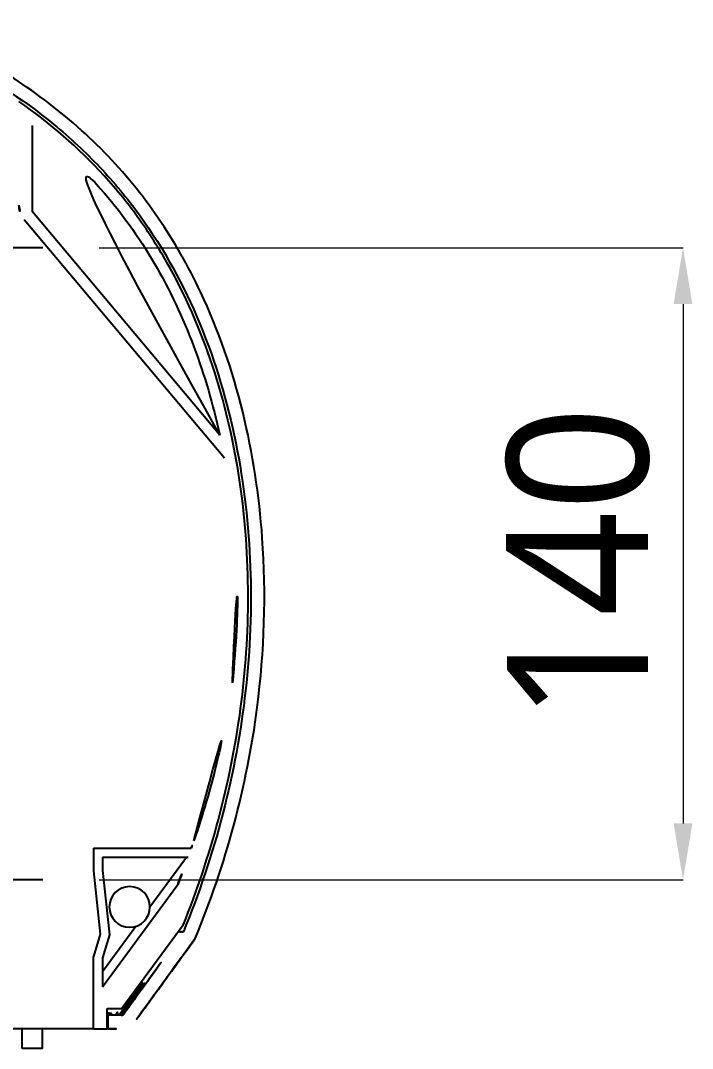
# Model space of a CAD drawing. Extents: x 16296660632 to 16296681399, y -37409619871 to -37409615168.
# Drawn here: x 16296681175.7 to 16296681223.2, y -37409615423.2 to -37409615350.4 of the extents above; entities that cross this region are included whole.
import ezdxf

# ---------------------------------------------------------------- set-up
doc = ezdxf.new("R2010")
doc.units = 0
doc.header["$LTSCALE"] = 10
doc.header["$MEASUREMENT"] = 0
doc.header["$PDMODE"] = 3
doc.header["$PDSIZE"] = -10
doc.layers.get('0').update_dxf_attribs({"linetype": 'CONTINUOUS'})
doc.layers.get('DEFPOINTS').update_dxf_attribs({"linetype": 'CONTINUOUS'})
doc.layers.add('1', color=7, linetype='CONTINUOUS')
doc.layers.add('2', color=2, linetype='CONTINUOUS')
doc.styles.add('Daelim Dimension', font='')
doc.styles.get('Daelim Dimension').set_extended_font_data('NanumGothic')
doc.dimstyles.new('DEFAULT', dxfattribs={"dimscale": 2, "dimtxt": 2, "dimasz": 2, "dimexe": 0, "dimexo": 2, "dimgap": 1, "dimtad": 1, "dimdec": 1, "dimzin": 9, "dimdsep": 46, "dimtxsty": 'Daelim Dimension', "dimcen": 0.5, "dimclrd": 252, "dimclre": 252, "dimclrt": 3, "dimadec": 1, "dimazin": 0, "dimtfac": 1, "dimtdec": 1, "dimtix": 1, "dimtmove": 0, "dimatfit": 3, "dimfxl": 1, "dimtolj": 1, "dimtzin": 1, "dimlwd": 9, "dimlwe": 9, "dimarcsym": 0})

# ---------------------------------------------------------------- blocks, each defined once
blk = doc.blocks.new('*D3')
at = {"color": 5, "lineweight": 9, "transparency": 16777216}
for p, q in [((16296681181.222521, -37409615366.448013), (16296681222.579889, -37409615366.448013)), ((16296681222.579889, -37409615370.448013), (16296681222.579889, -37409615407.248009)), ((16296681181.222469, -37409615411.248009), (16296681222.579889, -37409615411.248009))]:
    blk.add_line(p, q, dxfattribs=at)
at = {"color": 5, "transparency": 16777216}
for points in [[(16296681221.913231, -37409615370.448013), (16296681223.246559, -37409615370.448013), (16296681222.579889, -37409615366.448013)], [(16296681221.913231, -37409615407.248009), (16296681223.246559, -37409615407.248009), (16296681222.579889, -37409615411.248009)]]:
    blk.add_solid(points, dxfattribs=at)
at = {"layer": 'DEFPOINTS', "color": 0, "transparency": 16777216}
for p in [(16296681177.222521, -37409615366.448013), (16296681177.222469, -37409615411.248009), (16296681222.579889, -37409615411.248009)]:
    blk.add_point(p, dxfattribs=at)
at = {"color": 7, "transparency": 16777216, "insert": (16296681215.172171, -37409615388.848007), "char_height": 10, "attachment_point": 5, "rotation": 90, "style": 'Daelim Dimension'}
blk.add_mtext('\\A1;140', dxfattribs=at)

msp = doc.modelspace()

# ---------------------------------------------------------------- linework, layer by layer
at = {"layer": '1', "color": 7, "linetype": 'Continuous'}
for p, q in [((16296681176.50132, -37409615363.916832), (16296681176.50132, -37409615357.782021)), ((16296681189.76432, -37409615379.723061), (16296681176.50132, -37409615363.916832)), ((16296681190.09417, -37409615381.360741), (16296681175.91564, -37409615364.463432)), ((16296681180.82132, -37409615409.008011), (16296681180.82132, -37409615410.608009)), ((16296681180.82132, -37409615409.008011), (16296681187.749689, -37409615409.008011)), ((16296681181.461321, -37409615409.64801), (16296681181.461321, -37409615410.573822)), ((16296681181.461321, -37409615409.64801), (16296681187.521311, -37409615409.64801)), ((16296681184.82131, -37409615413.169518), (16296681187.406309, -37409615409.64801)), ((16296681180.82132, -37409615410.608009), (16296681181.301319, -37409615415.088013)), ((16296681181.461321, -37409615410.573822), (16296681181.951429, -37409615415.148216)), ((16296681181.461321, -37409615418.828346), (16296681186.78945, -37409615411.569893)), ((16296681181.461321, -37409615417.746803), (16296681183.814289, -37409615414.541367)), ((16296681187.173229, -37409615414.462669), (16296681182.83836, -37409615420.368011)), ((16296681181.301319, -37409615415.088013), (16296681180.82132, -37409615416.688011)), ((16296681181.951429, -37409615415.148216), (16296681181.461321, -37409615416.781937)), ((16296681180.82132, -37409615421.808006), (16296681180.82132, -37409615416.688011)), ((16296681181.461321, -37409615416.781937), (16296681181.461321, -37409615418.828346)), ((16296681181.781309, -37409615421.808006), (16296681181.781309, -37409615420.368011)), ((16296681181.781309, -37409615420.368011), (16296681182.83836, -37409615420.368011)), ((16296681181.84532, -37409615420.848007), (16296681181.84532, -37409615420.818687)), ((16296681181.84532, -37409615420.848007), (16296681181.84532, -37409615421.808006)), ((16296681182.89023, -37409615420.848007), (16296681181.84532, -37409615420.848007)), ((16296681180.82132, -37409615421.808006), (16296681174.101311, -37409615421.808006)), ((16296681175.76532, -37409615423.195343), (16296681175.76532, -37409615421.808022)), ((16296681177.205311, -37409615423.195343), (16296681177.205311, -37409615421.808022)), ((16296681180.82132, -37409615421.808006), (16296681181.781309, -37409615421.808006)), ((16296681177.205311, -37409615423.195343), (16296681175.76532, -37409615423.195343))]:
    msp.add_line(p, q, dxfattribs=at)
at = {"layer": '1', "color": 7, "linetype": 'Continuous', "extrusion": (1.22461e-16, 0, -1)}
msp.add_circle((-16296681183.381321, -37409615413.168007, 0.000002), 1.44, dxfattribs=at)
at = {"layer": '1', "color": 7, "linetype": 'Continuous'}
msp.add_arc((16296681177.141319, -37409615363.434967), 1.6, 180, 219.99984038, dxfattribs=at)
for points, knots in [([(16296681188.02882, -37409615415.407997), (16296681190.191139, -37409615410.167503), (16296681192.74402, -37409615400.739326), (16296681193.16338, -37409615387.98555), (16296681191.6548, -37409615378.024239), (16296681189.02965, -37409615370.389999), (16296681185.55097, -37409615364.253502), (16296681181.717369, -37409615359.579338), (16296681177.142969, -37409615355.625076), (16296681172.01432, -37409615352.433479), (16296681166.46039, -37409615350.056633), (16296681160.602369, -37409615348.560242), (16296681154.58145, -37409615348.031837), (16296681148.558809, -37409615348.560448), (16296681142.702471, -37409615350.056557), (16296681137.611389, -37409615352.23526), (16296681133.29174, -37409615354.810539), (16296681129.7001, -37409615357.564377), (16296681126.467211, -37409615360.73349), (16296681123.36348, -37409615364.692993), (16296681120.13245, -37409615370.389961), (16296681117.50803, -37409615378.024719), (16296681115.999189, -37409615387.985313), (16296681116.41865, -37409615400.739403), (16296681118.971479, -37409615410.167503), (16296681121.13381, -37409615415.407997)], [0, 0, 0, 0, 0.09521377, 0.162678122, 0.213276385, 0.263874649, 0.297606824, 0.331339, 0.365071175, 0.398803351, 0.432535527, 0.466267702, 0.499999878, 0.533732054, 0.567464229, 0.601196405, 0.626495537, 0.651794668, 0.6770938, 0.702392932, 0.736125108, 0.786723371, 0.837321635, 0.904785986, 1, 1, 1, 1]), ([(16296681170.58132, -37409615352.957939), (16296681173.238319, -37409615354.253853), (16296681175.71748, -37409615355.833191), (16296681179.1532, -37409615358.653267), (16296681180.249001, -37409615359.670341), (16296681182.273251, -37409615361.807823), (16296681183.20919, -37409615362.935661), (16296681185.79435, -37409615366.491966), (16296681187.23107, -37409615369.130836), (16296681189.479429, -37409615374.573807), (16296681190.308981, -37409615377.388618), (16296681191.483089, -37409615383.171883), (16296681191.81778, -37409615386.131531), (16296681192.033501, -37409615391.989014), (16296681191.918039, -37409615394.913651), (16296681191.26445, -37409615400.75515), (16296681190.720671, -37409615403.684097), (16296681189.24342, -37409615409.39595), (16296681188.309931, -37409615412.194649), (16296681187.18399, -37409615414.936829)], [0, 0, 0, 0, 0.125, 0.125, 0.1875, 0.1875, 0.25, 0.25, 0.375, 0.375, 0.5, 0.5, 0.625, 0.625, 0.75, 0.75, 0.875, 0.875, 1, 1, 1, 1]), ([(16296681187.173229, -37409615414.462669), (16296681188.14843, -37409615412.036957), (16296681188.98349, -37409615409.542526), (16296681190.353769, -37409615404.406708), (16296681190.888809, -37409615401.749763), (16296681191.59831, -37409615396.443527), (16296681191.77919, -37409615393.777153), (16296681191.769911, -37409615388.416107), (16296681191.57688, -37409615385.716682), (16296681190.800409, -37409615380.435753), (16296681190.21792, -37409615377.836258), (16296681188.589899, -37409615372.734947), (16296681187.534479, -37409615370.227074), (16296681185.59379, -37409615366.723869), (16296681184.885349, -37409615365.592781), (16296681183.333441, -37409615363.411003), (16296681182.483, -37409615362.354553), (16296681179.75856, -37409615359.364487), (16296681177.739679, -37409615357.617363), (16296681175.541321, -37409615356.088364)], [0, 0, 0, 0, 0.125, 0.125, 0.25, 0.25, 0.375, 0.375, 0.5, 0.5, 0.625, 0.625, 0.75, 0.75, 0.8125, 0.8125, 0.875, 0.875, 1, 1, 1, 1]), ([(16296681189.76432, -37409615379.723061), (16296681189.296499, -37409615377.587357), (16296681188.690121, -37409615375.498421), (16296681187.159559, -37409615371.427788), (16296681186.22554, -37409615369.429108), (16296681184.013041, -37409615365.64872), (16296681182.745859, -37409615363.882912), (16296681179.86058, -37409615360.62249), (16296681178.230909, -37409615359.11335), (16296681176.50132, -37409615357.782021)], [0, 0, 0, 0, 0.25, 0.25, 0.5, 0.5, 0.75, 0.75, 1, 1, 1, 1]), ([(16296681187.931999, -37409615408.481293), (16296681188.55562, -37409615406.65406), (16296681189.100849, -37409615404.785797), (16296681190.009569, -37409615401.047073), (16296681190.37612, -37409615399.168053), (16296681190.6546, -37409615397.27935)], [0, 0, 0, 0, 0.5, 0.5, 1, 1, 1, 1]), ([(16296681186.826389, -37409615414.935181), (16296681186.84976, -37409615414.935287), (16296681186.87314, -37409615414.935387), (16296681186.90686, -37409615414.935547), (16296681186.9172, -37409615414.9356), (16296681186.92754, -37409615414.935654)], [0, 0, 0, 0, 0.693282553, 0.693282553, 1, 1, 1, 1]), ([(16296681187.06032, -37409615414.936256), (16296681187.049709, -37409615414.936211), (16296681187.03911, -37409615414.936157), (16296681187.0179, -37409615414.936073), (16296681187.007299, -37409615414.936012), (16296681186.9755, -37409615414.935867), (16296681186.9543, -37409615414.935768), (16296681186.9331, -37409615414.935669)], [0, 0, 0, 0, 0.250066697, 0.250066697, 0.500133394, 0.500133394, 1, 1, 1, 1]), ([(16296681187.18399, -37409615414.936829), (16296681187.17359, -37409615414.936783), (16296681187.163191, -37409615414.936737), (16296681187.142389, -37409615414.936638), (16296681187.13199, -37409615414.936592), (16296681187.10117, -37409615414.936447), (16296681187.08074, -37409615414.936363), (16296681187.06032, -37409615414.936256)], [0, 0, 0, 0, 0.252302566, 0.252302566, 0.504605132, 0.504605132, 1, 1, 1, 1]), ([(16296681182.89023, -37409615420.848007), (16296681183.60586, -37409615419.862823), (16296681184.32148, -37409615418.877617), (16296681185.752741, -37409615416.907227), (16296681186.468361, -37409615415.922028), (16296681187.18399, -37409615414.936829)], [0, 0, 0, 0, 0.5, 0.5, 1, 1, 1, 1]), ([(16296681182.42091, -37409615420.766457), (16296681182.44025, -37409615420.769814), (16296681182.459591, -37409615420.773178), (16296681182.49828, -37409615420.779907), (16296681182.51763, -37409615420.783272), (16296681182.55632, -37409615420.789993), (16296681182.57567, -37409615420.793358), (16296681182.61401, -37409615420.800018), (16296681182.633011, -37409615420.803322), (16296681182.652, -37409615420.806633)], [0, 0, 0, 0, 0.251157603, 0.251157603, 0.502315206, 0.502315206, 0.753472809, 0.753472809, 1, 1, 1, 1]), ([(16296681182.65716, -37409615420.807518), (16296681182.667049, -37409615420.809242), (16296681182.67695, -37409615420.810959), (16296681182.69673, -37409615420.8144), (16296681182.706631, -37409615420.816116), (16296681182.726419, -37409615420.819557), (16296681182.736309, -37409615420.821274), (16296681182.755911, -37409615420.824677), (16296681182.765631, -37409615420.826363), (16296681182.775339, -37409615420.828056)], [0, 0, 0, 0, 0.251169826, 0.251169826, 0.502339653, 0.502339653, 0.753509479, 0.753509479, 1, 1, 1, 1]), ([(16296681182.775339, -37409615420.828056), (16296681182.785049, -37409615420.829742), (16296681182.79476, -37409615420.831429), (16296681182.814171, -37409615420.834801), (16296681182.823879, -37409615420.836487), (16296681182.8433, -37409615420.839859), (16296681182.85301, -37409615420.841553), (16296681182.871889, -37409615420.844833), (16296681182.88106, -37409615420.846413), (16296681182.89023, -37409615420.848007)], [0, 0, 0, 0, 0.253542044, 0.253542044, 0.507084088, 0.507084088, 0.760626132, 0.760626132, 1, 1, 1, 1])]:
    msp.add_open_spline(points, degree=3, knots=knots, dxfattribs=at)
for points, degree in [([(16296681190.6546, -37409615397.27935), (16296681191.208731, -37409615391.98558), (16296681191.07198, -37409615386.672211), (16296681190.09417, -37409615381.360741)], 3), ([(16296681187.749689, -37409615409.008011), (16296681187.811199, -37409615408.832748), (16296681187.871969, -37409615408.657173), (16296681187.931999, -37409615408.481293)], 3), ([(16296681186.78945, -37409615411.569893), (16296681187.043221, -37409615410.933983), (16296681187.28726, -37409615410.293221), (16296681187.521311, -37409615409.64801)], 3), ([(16296681188.02882, -37409615415.407997), (16296681183.380051, -37409615421.808006)], 1), ([(16296681186.9331, -37409615414.935669), (16296681186.93124, -37409615414.935661), (16296681186.92754, -37409615414.935654)], 2), ([(16296681182.652, -37409615420.806633), (16296681184.077181, -37409615418.849632), (16296681185.502359, -37409615416.892639), (16296681186.92754, -37409615414.935654)], 3), ([(16296681182.65716, -37409615420.807518), (16296681184.08247, -37409615418.850227), (16296681185.50778, -37409615416.892952), (16296681186.9331, -37409615414.935669)], 3), ([(16296681182.775339, -37409615420.828056), (16296681184.203659, -37409615418.86412), (16296681185.63199, -37409615416.900192), (16296681187.06032, -37409615414.936256)], 3), ([(16296681181.800369, -37409615420.69783), (16296681182.082251, -37409615420.720673), (16296681182.289221, -37409615420.743553), (16296681182.42091, -37409615420.766457)], 3), ([(16296681182.42091, -37409615420.766457), (16296681182.517879, -37409615420.633621), (16296681182.614849, -37409615420.500793), (16296681182.71183, -37409615420.367973)], 3), ([(16296681182.652, -37409615420.806633), (16296681182.65373, -37409615420.806923), (16296681182.65716, -37409615420.807518)], 2), ([(16296681181.84532, -37409615421.808006), (16296681182.35689, -37409615421.808006), (16296681182.868469, -37409615421.808006), (16296681183.380051, -37409615421.808006)], 3)]:
    msp.add_open_spline(points, degree=degree, dxfattribs=at)
at = {"layer": '2', "color": 1, "ltscale": 0.5}
for p, q in [((16296681177.222469, -37409615366.448013), (16296681163.940161, -37409615366.448013)), ((16296681177.222469, -37409615411.248009), (16296681163.940161, -37409615411.248009))]:
    msp.add_line(p, q, dxfattribs=at)

# ---------------------------------------------------------------- dimensions: what is measured, and where the dimension line sits
at = {"color": 5}
dim = msp.add_linear_dim(base=(16296681222.579889, -37409615411.248009), p1=(16296681177.222521, -37409615366.448013), p2=(16296681177.222469, -37409615411.248009), angle=90, text='140', dimstyle='DEFAULT', override={"dimtxt": 5, "dimclrd": 5, "dimclre": 5, "dimclrt": 7}, dxfattribs=at)
dim.commit()
dim.dimension.update_dxf_attribs({"geometry": '*D3', "text_midpoint": (16296681222.579901, -37409615388.848007), "dimtype": 160})

doc.saveas('drawing.dxf')
